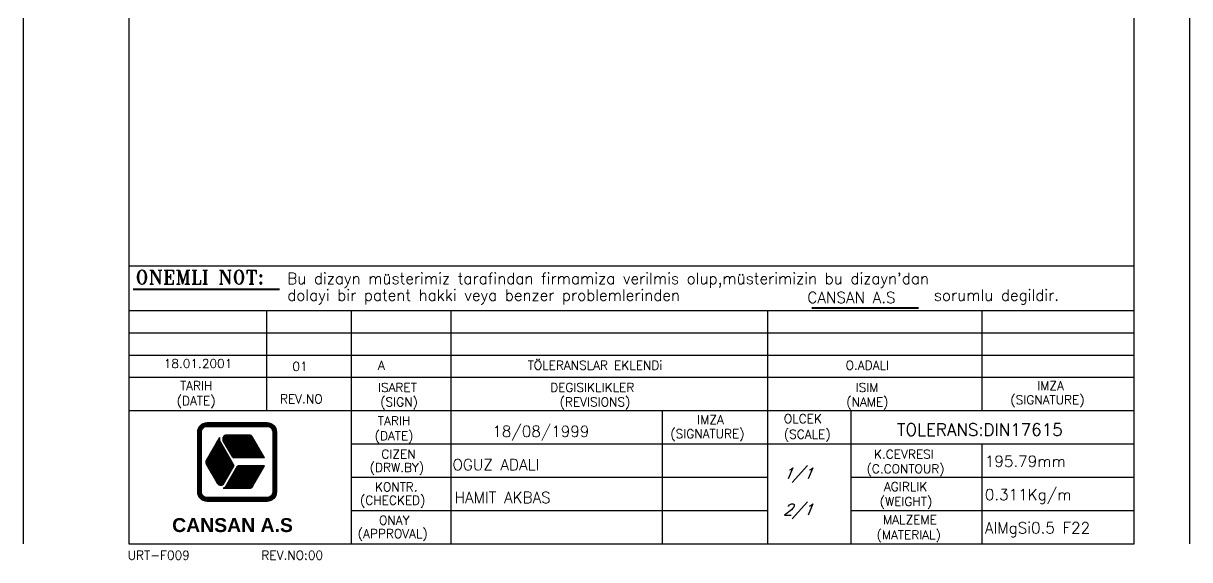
# Model space of a CAD drawing. Extents: x 0 to 210, y -3 to 264.
# Drawn here: x 0 to 210, y -2.9 to 93.7 of the extents above; entities that cross this region are included whole.
import ezdxf

# ---------------------------------------------------------------- set-up
doc = ezdxf.new("R2010")
doc.units = 0
doc.layers.get('0').update_dxf_attribs({"linetype": 'CONTINUOUS'})
doc.styles.add('ROMANT', font='romant.shx', dxfattribs={"oblique": 15, "height": 2.5})
doc.styles.add('SANSSERIFBOLD', font='sasb____.pfb', dxfattribs={"height": 5})

# ---------------------------------------------------------------- blocks, each defined once
blk = doc.blocks.new('*X0')
at = {"color": 0}
for p, q in [((109.31, 32.64), (109.31, 49.83)), ((109.5, 32.12), (109.5, 50.34)), ((109.69, 31.81), (109.69, 50.66)), ((109.87, 31.57), (109.87, 50.9)), ((110.06, 31.38), (110.06, 51.09)), ((110.25, 49.4), (110.25, 51.24)), ((110.44, 49.98), (110.44, 51.37)), ((110.62, 50.24), (110.62, 51.47)), ((110.81, 50.41), (110.81, 51.56)), ((111, 50.54), (111, 51.62)), ((111.19, 50.63), (111.19, 51.67)), ((111.37, 50.69), (111.37, 51.71)), ((111.56, 50.72), (111.56, 51.73)), ((111.75, 50.73), (111.75, 51.73)), ((111.94, 50.73), (111.94, 51.73)), ((112.12, 50.73), (112.12, 51.73)), ((112.31, 50.73), (112.31, 51.73)), ((112.5, 50.73), (112.5, 51.73)), ((112.69, 50.73), (112.69, 51.73)), ((112.87, 50.73), (112.87, 51.73)), ((113.06, 50.73), (113.06, 51.73)), ((113.25, 50.73), (113.25, 51.73)), ((113.44, 50.73), (113.44, 51.73)), ((113.62, 50.73), (113.62, 51.73)), ((113.81, 50.73), (113.81, 51.73)), ((114, 50.73), (114, 51.73)), ((114.19, 50.73), (114.19, 51.73)), ((114.37, 50.73), (114.37, 51.73)), ((114.56, 50.73), (114.56, 51.73)), ((114.75, 50.73), (114.75, 51.73)), ((114.94, 50.73), (114.94, 51.73)), ((115.12, 50.73), (115.12, 51.73)), ((115.31, 50.73), (115.31, 51.73)), ((115.5, 50.73), (115.5, 51.73)), ((115.69, 50.73), (115.69, 51.73)), ((115.87, 50.73), (115.87, 51.73)), ((116.06, 50.73), (116.06, 51.73)), ((116.25, 50.73), (116.25, 51.73)), ((116.44, 50.73), (116.44, 51.73)), ((116.62, 50.73), (116.62, 51.73)), ((116.81, 50.73), (116.81, 51.73)), ((117, 50.73), (117, 51.73)), ((117.19, 50.73), (117.19, 51.73)), ((117.37, 50.73), (117.37, 51.73)), ((117.56, 50.73), (117.56, 51.73)), ((117.75, 50.73), (117.75, 51.73)), ((117.94, 50.73), (117.94, 51.73)), ((118.12, 50.73), (118.12, 51.73)), ((118.31, 50.73), (118.31, 51.73)), ((118.5, 50.73), (118.5, 51.73)), ((118.69, 50.73), (118.69, 51.73)), ((118.87, 50.73), (118.87, 51.73)), ((119.06, 50.73), (119.06, 51.73)), ((119.25, 50.73), (119.25, 51.73)), ((119.44, 50.73), (119.44, 51.73)), ((119.62, 50.73), (119.62, 51.73)), ((119.81, 50.73), (119.81, 51.73)), ((120, 50.73), (120, 51.73)), ((120.19, 50.73), (120.19, 51.73)), ((120.37, 50.73), (120.37, 51.73)), ((120.56, 50.73), (120.56, 51.73)), ((120.75, 50.73), (120.75, 51.73)), ((120.94, 50.73), (120.94, 51.73)), ((121.12, 50.73), (121.12, 51.73)), ((121.31, 50.73), (121.31, 51.73)), ((121.5, 50.73), (121.5, 51.73)), ((121.69, 50.73), (121.69, 51.73)), ((121.87, 50.73), (121.87, 51.73)), ((122.06, 50.73), (122.06, 51.73)), ((122.25, 50.73), (122.25, 51.73)), ((122.44, 50.73), (122.44, 51.73)), ((122.62, 50.73), (122.62, 51.73)), ((122.81, 50.73), (122.81, 51.73)), ((123, 50.73), (123, 51.73)), ((123.19, 50.73), (123.19, 51.73)), ((123.37, 50.73), (123.37, 51.73)), ((123.56, 50.73), (123.56, 51.73)), ((123.75, 50.73), (123.75, 51.73)), ((123.94, 50.73), (123.94, 51.73)), ((124.12, 50.73), (124.12, 51.73)), ((124.31, 50.73), (124.31, 51.73)), ((124.5, 50.73), (124.5, 51.73)), ((124.69, 50.73), (124.69, 51.73)), ((124.87, 50.73), (124.87, 51.73)), ((125.06, 50.73), (125.06, 51.73)), ((125.25, 50.73), (125.25, 51.73)), ((125.44, 50.73), (125.44, 51.73)), ((125.62, 50.73), (125.62, 51.73)), ((125.81, 50.73), (125.81, 51.73)), ((126, 50.73), (126, 51.73)), ((126.19, 50.73), (126.19, 51.73)), ((126.37, 50.73), (126.37, 51.73)), ((126.56, 50.73), (126.56, 51.73)), ((126.75, 50.73), (126.75, 51.73)), ((126.94, 50.73), (126.94, 51.73)), ((127.12, 50.73), (127.12, 51.73)), ((127.31, 50.73), (127.31, 51.73)), ((127.5, 50.73), (127.5, 51.73)), ((127.69, 50.73), (127.69, 51.73)), ((127.87, 50.73), (127.87, 51.73)), ((128.06, 50.7), (128.06, 51.71)), ((128.25, 50.65), (128.25, 51.68)), ((128.44, 50.56), (128.44, 51.64)), ((128.62, 50.45), (128.62, 51.57)), ((128.81, 50.28), (128.81, 51.49)), ((129, 50.05), (129, 51.39)), ((129.19, 49.63), (129.19, 51.27)), ((129.37, 31.34), (129.37, 51.13)), ((129.56, 31.52), (129.56, 50.95)), ((129.75, 31.75), (129.75, 50.72)), ((129.94, 32.04), (129.94, 50.43)), ((130.12, 32.48), (130.12, 49.98)), ((114.56, 35.44), (114.56, 46.89)), ((114.75, 35.25), (114.75, 47.22)), ((114.94, 35.13), (114.94, 47.54)), ((115.12, 35.06), (115.12, 46.94)), ((116.06, 46.91), (116.06, 47.87)), ((116.25, 46.59), (116.25, 48.12)), ((116.44, 46.26), (116.44, 48.26)), ((116.62, 45.94), (116.62, 48.34)), ((116.81, 45.61), (116.81, 48.38)), ((117, 45.29), (117, 48.39)), ((117.19, 44.96), (117.19, 48.39)), ((117.37, 44.64), (117.37, 48.39)), ((117.56, 44.31), (117.56, 48.39)), ((117.75, 43.99), (117.75, 48.39)), ((117.94, 43.67), (117.94, 48.39)), ((118.12, 43.34), (118.12, 48.39)), ((118.31, 43.02), (118.31, 48.39)), ((118.5, 42.69), (118.5, 48.39)), ((118.69, 42.42), (118.69, 48.39)), ((118.87, 42.36), (118.87, 48.39)), ((119.06, 42.36), (119.06, 48.39)), ((119.25, 42.36), (119.25, 48.39)), ((119.44, 42.36), (119.44, 48.39)), ((119.62, 42.36), (119.62, 48.39)), ((119.81, 42.36), (119.81, 48.39)), ((120, 42.36), (120, 48.39)), ((120.19, 42.36), (120.19, 48.39)), ((120.37, 42.36), (120.37, 48.39)), ((120.56, 42.36), (120.56, 48.39)), ((120.75, 42.36), (120.75, 48.39)), ((120.94, 42.36), (120.94, 48.39)), ((121.12, 42.36), (121.12, 48.39)), ((121.31, 42.36), (121.31, 48.39)), ((121.5, 42.36), (121.5, 48.39)), ((121.69, 42.36), (121.69, 48.39)), ((121.87, 42.36), (121.87, 48.39)), ((122.06, 42.36), (122.06, 48.39)), ((122.25, 42.36), (122.25, 48.39)), ((122.44, 42.36), (122.44, 48.39)), ((122.62, 42.36), (122.62, 48.39)), ((122.81, 42.36), (122.81, 48.39)), ((123, 42.36), (123, 48.39)), ((123.19, 42.36), (123.19, 48.37)), ((123.37, 42.36), (123.37, 48.31)), ((123.56, 42.36), (123.56, 48.2)), ((123.75, 42.36), (123.75, 48.02)), ((123.94, 42.36), (123.94, 47.71)), ((124.12, 42.36), (124.12, 47.39)), ((124.31, 42.36), (124.31, 47.06)), ((124.5, 42.36), (124.5, 46.74)), ((112.69, 38.68), (112.69, 43.64)), ((112.87, 38.36), (112.87, 43.97)), ((113.06, 38.03), (113.06, 44.29)), ((113.25, 37.71), (113.25, 44.62)), ((113.44, 37.38), (113.44, 44.94)), ((113.62, 37.06), (113.62, 45.27)), ((113.81, 36.73), (113.81, 45.59)), ((114, 36.41), (114, 45.92)), ((114.19, 36.08), (114.19, 46.24)), ((114.37, 35.76), (114.37, 46.57)), ((115.31, 35.03), (115.31, 46.61)), ((115.5, 35.03), (115.5, 46.29)), ((115.69, 35.07), (115.69, 45.96)), ((115.87, 35.16), (115.87, 45.64)), ((116.06, 35.3), (116.06, 45.31)), ((116.25, 35.54), (116.25, 44.99)), ((116.44, 35.86), (116.44, 44.66)), ((116.62, 36.19), (116.62, 44.34)), ((116.81, 36.51), (116.81, 44.01)), ((117, 36.84), (117, 43.69)), ((124.69, 42.36), (124.69, 46.41)), ((124.87, 42.36), (124.87, 46.09)), ((125.06, 42.36), (125.06, 45.76)), ((125.25, 42.36), (125.25, 45.44)), ((125.44, 42.36), (125.44, 45.11)), ((125.62, 42.36), (125.62, 44.79)), ((125.81, 42.36), (125.81, 44.47)), ((126, 42.36), (126, 44.14)), ((126.19, 42.36), (126.19, 43.82)), ((111.56, 40.63), (111.56, 41.7)), ((111.75, 40.31), (111.75, 42.02)), ((111.94, 39.98), (111.94, 42.34)), ((112.12, 39.66), (112.12, 42.67)), ((112.31, 39.33), (112.31, 42.99)), ((112.5, 39.01), (112.5, 43.32)), ((117.19, 37.16), (117.19, 43.36)), ((117.37, 37.49), (117.37, 43.04)), ((117.56, 37.81), (117.56, 42.71)), ((117.75, 38.14), (117.75, 42.39)), ((117.94, 38.46), (117.94, 42.07)), ((118.12, 38.79), (118.12, 41.74)), ((118.31, 39.11), (118.31, 41.42)), ((118.5, 39.44), (118.5, 41.09)), ((118.69, 39.76), (118.69, 40.77)), ((118.87, 40.08), (118.87, 40.44)), ((126.37, 42.36), (126.37, 43.49)), ((126.56, 42.36), (126.56, 43.17)), ((126.75, 42.36), (126.75, 42.84)), ((126.94, 42.36), (126.94, 42.52)), ((118.31, 34.23), (118.31, 37.51)), ((118.5, 34.23), (118.5, 37.84)), ((118.69, 34.23), (118.69, 38.16)), ((118.87, 34.23), (118.87, 38.48)), ((119.06, 34.23), (119.06, 38.81)), ((119.25, 34.23), (119.25, 39.13)), ((119.44, 34.23), (119.44, 39.46)), ((119.62, 34.23), (119.62, 39.78)), ((119.81, 34.23), (119.81, 40.08)), ((120, 34.23), (120, 40.16)), ((120.19, 34.23), (120.19, 40.16)), ((120.37, 34.23), (120.37, 40.16)), ((120.56, 34.23), (120.56, 40.16)), ((120.75, 34.23), (120.75, 40.16)), ((120.94, 34.23), (120.94, 40.16)), ((121.12, 34.23), (121.12, 40.16)), ((121.31, 34.23), (121.31, 40.16)), ((121.5, 34.23), (121.5, 40.16)), ((121.69, 34.23), (121.69, 40.16)), ((121.87, 34.23), (121.87, 40.16)), ((122.06, 34.23), (122.06, 40.16)), ((122.25, 34.23), (122.25, 40.16)), ((122.44, 34.23), (122.44, 40.16)), ((122.62, 34.23), (122.62, 40.16)), ((122.81, 34.23), (122.81, 40.16)), ((123, 34.23), (123, 40.16)), ((123.19, 34.25), (123.19, 40.16)), ((123.37, 34.3), (123.37, 40.16)), ((123.56, 34.39), (123.56, 40.16)), ((123.75, 34.54), (123.75, 40.16)), ((123.94, 34.81), (123.94, 40.16)), ((124.12, 35.14), (124.12, 40.16)), ((124.31, 35.46), (124.31, 40.16)), ((124.5, 35.79), (124.5, 40.16)), ((124.69, 36.11), (124.69, 40.16)), ((124.87, 36.44), (124.87, 40.16)), ((125.06, 36.76), (125.06, 40.16)), ((125.25, 37.09), (125.25, 40.16)), ((125.44, 37.41), (125.44, 40.16)), ((125.62, 37.74), (125.62, 40.16)), ((125.81, 38.06), (125.81, 40.16)), ((126, 38.39), (126, 40.16)), ((126.19, 38.71), (126.19, 40.16)), ((126.37, 39.03), (126.37, 40.16)), ((126.56, 39.36), (126.56, 40.16)), ((126.75, 39.68), (126.75, 40.16)), ((126.94, 40.01), (126.94, 40.16)), ((116.06, 34.23), (116.06, 34.25)), ((116.25, 34.23), (116.25, 34.34)), ((116.44, 34.23), (116.44, 34.45)), ((116.62, 34.23), (116.62, 34.59)), ((116.81, 34.23), (116.81, 34.91)), ((117, 34.23), (117, 35.24)), ((117.19, 34.23), (117.19, 35.56)), ((117.37, 34.23), (117.37, 35.89)), ((117.56, 34.23), (117.56, 36.21)), ((117.75, 34.23), (117.75, 36.54)), ((117.94, 34.23), (117.94, 36.86)), ((118.12, 34.23), (118.12, 37.19)), ((110.25, 31.23), (110.25, 33.06)), ((110.44, 31.1), (110.44, 32.49)), ((110.62, 31), (110.62, 32.23)), ((110.81, 30.91), (110.81, 32.06)), ((111, 30.85), (111, 31.93)), ((111.19, 30.8), (111.19, 31.84)), ((111.37, 30.76), (111.37, 31.78)), ((111.56, 30.74), (111.56, 31.74)), ((111.75, 30.73), (111.75, 31.73)), ((111.94, 30.73), (111.94, 31.73)), ((112.12, 30.73), (112.12, 31.73)), ((112.31, 30.73), (112.31, 31.73)), ((112.5, 30.73), (112.5, 31.73)), ((112.69, 30.73), (112.69, 31.73)), ((112.87, 30.73), (112.87, 31.73)), ((113.06, 30.73), (113.06, 31.73)), ((113.25, 30.73), (113.25, 31.73)), ((113.44, 30.73), (113.44, 31.73)), ((113.62, 30.73), (113.62, 31.73)), ((113.81, 30.73), (113.81, 31.73)), ((114, 30.73), (114, 31.73)), ((114.19, 30.73), (114.19, 31.73)), ((114.37, 30.73), (114.37, 31.73)), ((114.56, 30.73), (114.56, 31.73)), ((114.75, 30.73), (114.75, 31.73)), ((114.94, 30.73), (114.94, 31.73)), ((115.12, 30.73), (115.12, 31.73)), ((115.31, 30.73), (115.31, 31.73)), ((115.5, 30.73), (115.5, 31.73)), ((115.69, 30.73), (115.69, 31.73)), ((115.87, 30.73), (115.87, 31.73)), ((116.06, 30.73), (116.06, 31.73)), ((116.25, 30.73), (116.25, 31.73)), ((116.44, 30.73), (116.44, 31.73)), ((116.62, 30.73), (116.62, 31.73)), ((116.81, 30.73), (116.81, 31.73)), ((117, 30.73), (117, 31.73)), ((117.19, 30.73), (117.19, 31.73)), ((117.37, 30.73), (117.37, 31.73)), ((117.56, 30.73), (117.56, 31.73)), ((117.75, 30.73), (117.75, 31.73)), ((117.94, 30.73), (117.94, 31.73)), ((118.12, 30.73), (118.12, 31.73)), ((118.31, 30.73), (118.31, 31.73)), ((118.5, 30.73), (118.5, 31.73)), ((118.69, 30.73), (118.69, 31.73)), ((118.87, 30.73), (118.87, 31.73)), ((119.06, 30.73), (119.06, 31.73)), ((119.25, 30.73), (119.25, 31.73)), ((119.44, 30.73), (119.44, 31.73)), ((119.62, 30.73), (119.62, 31.73)), ((119.81, 30.73), (119.81, 31.73)), ((120, 30.73), (120, 31.73)), ((120.19, 30.73), (120.19, 31.73)), ((120.37, 30.73), (120.37, 31.73)), ((120.56, 30.73), (120.56, 31.73)), ((120.75, 30.73), (120.75, 31.73)), ((120.94, 30.73), (120.94, 31.73)), ((121.12, 30.73), (121.12, 31.73)), ((121.31, 30.73), (121.31, 31.73)), ((121.5, 30.73), (121.5, 31.73)), ((121.69, 30.73), (121.69, 31.73)), ((121.87, 30.73), (121.87, 31.73)), ((122.06, 30.73), (122.06, 31.73)), ((122.25, 30.73), (122.25, 31.73)), ((122.44, 30.73), (122.44, 31.73)), ((122.62, 30.73), (122.62, 31.73)), ((122.81, 30.73), (122.81, 31.73)), ((123, 30.73), (123, 31.73)), ((123.19, 30.73), (123.19, 31.73)), ((123.37, 30.73), (123.37, 31.73)), ((123.56, 30.73), (123.56, 31.73)), ((123.75, 30.73), (123.75, 31.73)), ((123.94, 30.73), (123.94, 31.73)), ((124.12, 30.73), (124.12, 31.73)), ((124.31, 30.73), (124.31, 31.73)), ((124.5, 30.73), (124.5, 31.73)), ((124.69, 30.73), (124.69, 31.73)), ((124.87, 30.73), (124.87, 31.73)), ((125.06, 30.73), (125.06, 31.73)), ((125.25, 30.73), (125.25, 31.73)), ((125.44, 30.73), (125.44, 31.73)), ((125.62, 30.73), (125.62, 31.73)), ((125.81, 30.73), (125.81, 31.73)), ((126, 30.73), (126, 31.73)), ((126.19, 30.73), (126.19, 31.73)), ((126.37, 30.73), (126.37, 31.73)), ((126.56, 30.73), (126.56, 31.73)), ((126.75, 30.73), (126.75, 31.73)), ((126.94, 30.73), (126.94, 31.73)), ((127.12, 30.73), (127.12, 31.73)), ((127.31, 30.73), (127.31, 31.73)), ((127.5, 30.73), (127.5, 31.73)), ((127.69, 30.73), (127.69, 31.73)), ((127.87, 30.74), (127.87, 31.74)), ((128.06, 30.76), (128.06, 31.77)), ((128.25, 30.79), (128.25, 31.82)), ((128.44, 30.83), (128.44, 31.91)), ((128.62, 30.9), (128.62, 32.02)), ((128.81, 30.98), (128.81, 32.19)), ((129, 31.07), (129, 32.42)), ((129.19, 31.2), (129.19, 32.84))]:
    blk.add_line(p, q, dxfattribs=at)

msp = doc.modelspace()

# ---------------------------------------------------------------- linework, layer by layer
for p, q in [((0, 264), (0, 0)), ((19, 264), (19, 0)), ((200, 0), (200, 264)), ((210, 0), (210, 264)), ((19, 50.09), (200, 50.09)), ((19.8, 45.92), (46.12, 45.92)), ((19.8, 45.82), (46.12, 45.82)), ((19, 42), (200, 42)), ((43.76, 42), (43.76, 24)), ((59, 42), (59, 0)), ((77, 42), (77, 0)), ((134, 42), (134, 0)), ((141.98, 42.53), (161.15, 42.53)), ((141.98, 42.43), (161.15, 42.43)), ((172.59, 42), (172.59, 24)), ((19, 38), (200, 38)), ((19, 34), (200, 34)), ((19, 30), (200, 30)), ((19, 24), (200, 24)), ((115, 24), (115, 0)), ((149, 24), (149, 0)), ((59, 18), (200, 18)), ((172.59, 18), (172.59, 0)), ((59, 12), (134, 12)), ((149, 12), (200, 12)), ((59, 6), (134, 6)), ((149, 6), (200, 6)), ((19, 0), (200, 0))]:
    msp.add_line(p, q)
at = {"color": 5}
for p, q in [((35.34, 19.16), (32.95, 15.02)), ((40.67, 19.57), (36.6, 19.57)), ((43.41, 15.49), (41.25, 19.23)), ((37.92, 14.18), (35.34, 18.64)), ((37.72, 15.6), (36.01, 18.55)), ((43.41, 15.49), (37.9, 15.49)), ((32.95, 14.35), (34.96, 10.88)), ((36.13, 10.88), (37.92, 13.97)), ((36.39, 10.25), (38.5, 13.91)), ((43.41, 14.01), (38.68, 14.01)), ((41.29, 10.34), (43.41, 14.01)), ((35.97, 10), (40.71, 10))]:
    msp.add_line(p, q, dxfattribs=at)
for points in [[(43.89, 7.64), (33.09, 7.64, -0.414214), (31.4, 9.33), (31.4, 20.13, -0.414214), (33.09, 21.82), (43.89, 21.82, -0.414214), (45.58, 20.13), (45.58, 9.33, -0.414214)], [(43.89, 8.32), (33.09, 8.32, -0.414214), (32.07, 9.33), (32.07, 20.13, -0.414214), (33.09, 21.15), (43.89, 21.15, -0.414214), (44.91, 20.13), (44.91, 9.33, -0.414214)]]:
    msp.add_lwpolyline(points, format="xyb", close=True, dxfattribs=at)
for centre, radius, start, end in [((36.6, 18.89), 1.28, 167.8012, 191.3283), ((36.6, 18.89), 0.675, 90, 210), ((40.67, 18.89), 0.675, 30, 90), ((33.54, 14.68), 0.675, 150, 210), ((37.9, 15.7), 0.203, 210, 270), ((37.74, 14.08), 0.203, 330, 30), ((38.68, 13.81), 0.203, 90, 150), ((35.54, 11.21), 0.675, 210, 330), ((35.54, 11.21), 1.28, 289.5048, 311.3283), ((40.71, 10.68), 0.675, 270, 330)]:
    msp.add_arc(centre, radius, start, end, dxfattribs=at)

# ---------------------------------------------------------------- block references
at = {"color": 5, "xscale": 0.6753494436181997, "yscale": 0.6753494436181997, "zscale": 0.6753494436181997}
msp.add_blockref('*X0', (-42.38, -13.12), dxfattribs=at)

# ---------------------------------------------------------------- texts
at = {"style": 'ROMANT'}
for s, height, p in [('ONEMLI NOT:', 2.5, (20.2, 46.78)), (" Bu dizayn müsterimiz tarafindan firmamiza verilmis olup,müsterimizin bu dizayn'dan ", 2, (46.15, 46.78)), (' dolayi bir patent hakki veya benzer problemlerinden ', 2, (46.15, 43.78)), (' CANSAN A.S', 2, (139.8, 43.36)), ('sorumlu degildir.', 2, (163.94, 43.78)), ('18.01.2001', 1.6, (25.29, 31.66)), ('01', 1.6, (48.46, 31.15)), ('A', 1.6, (63.85, 31.35)), ('TÖLERANSLAR EKLENDi', 1.6, (90.81, 31.35)), ('O.ADALI', 1.6, (148.05, 31.35)), ('TARIH', 1.6, (28.22, 27.66)), ('ISARET', 1.6, (63.85, 27.35)), ('DEGISIKLIKLER', 1.6, (94.86, 27.35)), ('ISIM', 1.6, (149.85, 27.35)), ('IMZA', 1.6, (182.55, 27.67)), ('(DATE)', 1.6, (27.62, 24.96)), ('REV.NO', 1.6, (46.2, 25.29)), ('(SIGN)', 1.6, (64.25, 24.74)), ('(REVISIONS)', 1.6, (96.55, 24.74)), ('(NAME)', 1.6, (148.16, 24.74)), ('(SIGNATURE)', 1.6, (177.72, 25.13)), ('IMZA', 1.6, (121.32, 21.56)), ('OLCEK', 1.6, (136.93, 21.73)), ('TARIH', 1.6, (63.85, 21.35)), ('18/08/1999', 2, (84.43, 19.25)), ('TOLERANS:DIN17615', 2.2, (157.33, 19.47)), ('(DATE)', 1.6, (63.25, 18.64)), ('(SIGNATURE)', 1.6, (116.48, 19.02)), ('(SCALE)', 1.6, (136.93, 18.93)), ('CIZEN', 1.6, (64.46, 15.34)), ('K.CEVRESI', 1.6, (153.16, 15.33)), ('(DRW.BY)', 1.6, (62.36, 12.94)), ('OGUZ ADALI', 2, (77.26, 13.25)), ('195.79mm', 2, (173.13, 13.86)), ('(C.CONTOUR)', 1.6, (151.81, 12.7)), ('KONTR.', 1.6, (63.31, 9.43)), ('AGIRLIK', 1.6, (154.95, 9.49)), ('(CHECKED)', 1.6, (60.61, 7.03)), ('HAMIT AKBAS', 2, (77.64, 7.34)), ('(WEIGHT)', 1.6, (154.19, 6.81)), ('0.311Kg/m', 2, (173.13, 7.86)), ('ONAY', 1.6, (64.05, 3.43)), ('MALZEME', 1.6, (154.8, 3.54)), ('(APPROVAL)', 1.6, (60.2, 1.03)), ('(MATERIAL)', 1.6, (153.62, 0.8)), ('AlMgSi0.5 F22', 2, (173.13, 1.86)), ('URT-F009          REV.NO:00', 1.6, (18.79, -2.87))]:
    msp.add_text(s, height=height, dxfattribs=at).set_placement(p)
at = {"style": 'ROMANT', "oblique": 22}
for s, p in [('1/1', (136.79, 11.69)), ('2/1', (136.79, 5.18))]:
    msp.add_text(s, height=2, dxfattribs=at).set_placement(p)
at = {"color": 5, "style": 'SANSSERIFBOLD'}
msp.add_text('CANSAN A.S', height=2.5, dxfattribs=at).set_placement((26.8, 2.11))

doc.saveas('drawing.dxf')
